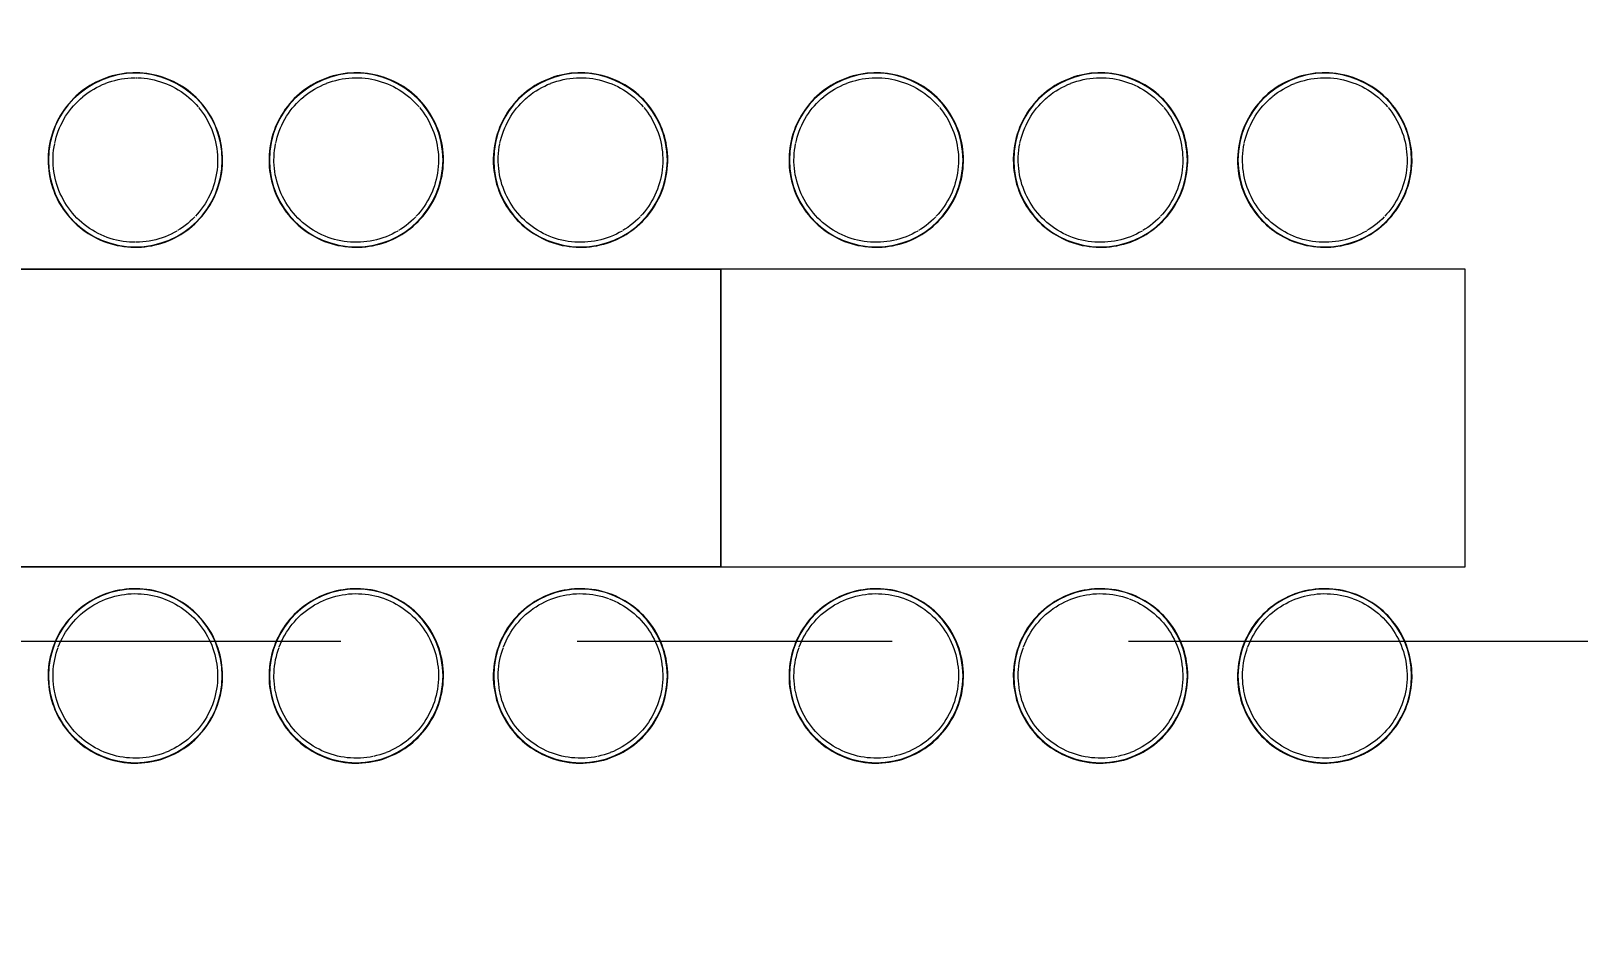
# Model space of a CAD drawing. Header units: millimetres. Extents: x 35840 to 252964, y -8553 to 29000.
# Drawn here: x 44389 to 47507, y 17544 to 19380 of the extents above; entities that cross this region are included whole.
import ezdxf

# ---------------------------------------------------------------- set-up
doc = ezdxf.new("R2010")
doc.units = ezdxf.units.MM
doc.linetypes.add('Осевая', pattern=[3175, 635, -476.25, 1587.5, -476.25])
for name, color, linetype, lineweight in [('A-ANNO-DIMS', 7, 'Continuous', 9), ('A-ANNO-DIMS-100', 7, 'Continuous', 9), ('Оси-2', 7, 'Осевая', 9)]:
    doc.layers.add(name, color=color, linetype=linetype, lineweight=lineweight)
doc.layers.add('I-FURN-1', color=9, linetype='Continuous', lineweight=9, true_color=0x808080)
doc.styles.add('ISOCPEUR_1', font='isocpeur.ttf', dxfattribs={"width": 0.9, "height": 200})
doc.dimstyles.new('ISO-2_0_0_9К_Средний_округл2', dxfattribs={"dimscale": 304.8, "dimtxt": 199.196235, "dimasz": 0.492126, "dimexe": 0.393701, "dimexo": 0, "dimgap": 0, "dimtad": 1, "dimdec": 0, "dimrnd": 10, "dimzin": 0, "dimdsep": 46, "dimtxsty": 'ISOCPEUR_1', "dimblk1": 'OBLIQUE', "dimblk2": 'OBLIQUE', "dimsah": 1, "dimcen": 0.09, "dimdle": 0.393701, "dimazin": 0, "dimtfac": 1, "dimtdec": 4, "dimtix": 1, "dimtmove": 0, "dimatfit": 3, "dimfxl": 1, "dimtvp": 1, "dimtolj": 1, "dimtzin": 0, "dimarcsym": 2})

# ---------------------------------------------------------------- blocks, each defined once
blk = doc.blocks.new('Стол базовый прямоугольный - 1_216п-25420479-План расстановки мебели и оборудования 1 этажа в осях 12-23')
at = {"layer": 'I-FURN-1'}
for p, q in [((750, 300), (-750, 300)), ((-750, 300), (-750, -300)), ((750, -300), (750, 300)), ((-750, -300), (750, -300))]:
    blk.add_line(p, q, dxfattribs=at)
blk = doc.blocks.new('Stool _3_ - Aluminium Stool-V134-План расстановки мебели и оборудования 1 этажа в осях 12-23')
at = {"layer": 'I-FURN-1'}
for p, q in [((-1.2, 165.8), (0, 165.8)), ((0.7, 165.8), (3.8, 165.7))]:
    blk.add_line(p, q, dxfattribs=at)
at = {"layer": 'I-FURN-1', "flags": 128}
for points in [[(175.8, 0), (175.7, 7), (175.2, 14), (174.5, 21), (173.6, 28), (172.3, 34.9), (170.8, 41.8), (169, 48.6), (166.9, 55.3), (164.5, 61.9), (161.9, 68.5), (159.1, 74.9), (155.9, 81.2), (152.6, 87.4), (148.9, 93.4), (145.1, 99.3), (141, 105), (136.7, 110.5), (132.2, 115.9), (127.4, 121.1), (122.5, 126.1), (117.3, 130.9), (112, 135.5), (106.5, 139.9), (100.8, 144), (95, 147.9), (89, 151.6), (82.9, 155), (76.6, 158.2), (70.2, 161.2), (63.7, 163.9), (57.1, 166.3), (50.4, 168.4), (43.6, 170.3), (36.8, 171.9), (29.9, 173.2), (22.9, 174.3), (15.9, 175.1), (8.9, 175.6), (1.9, 175.8), (-5.1, 175.7), (-12.2, 175.4), (-19.2, 174.8), (-26.1, 173.8), (-33.1, 172.7), (-39.9, 171.2), (-46.8, 169.5), (-53.5, 167.5), (-60.1, 165.2), (-66.7, 162.6), (-73.2, 159.9), (-79.5, 156.8), (-85.7, 153.5), (-91.8, 149.9), (-97.7, 146.2), (-103.5, 142.1), (-109.1, 137.9), (-114.5, 133.4), (-119.7, 128.7), (-124.8, 123.8), (-129.6, 118.7), (-134.3, 113.5), (-138.7, 108), (-142.9, 102.4), (-146.9, 96.6), (-150.6, 90.6), (-154.1, 84.5), (-157.4, 78.3), (-160.4, 71.9), (-163.2, 65.5), (-165.6, 58.9), (-167.9, 52.2), (-169.8, 45.5), (-171.5, 38.6), (-172.9, 31.7), (-174, 24.8), (-174.9, 17.8), (-175.5, 10.8), (-175.8, 3.8), (-175.8, 0)], [(-59.6, 154.7), (-53.9, 156.8), (-47.5, 158.8), (-41.1, 160.6), (-34.7, 162.1), (-28.2, 163.4), (-21.6, 164.4), (-15, 165.1), (-8.4, 165.6), (-1.8, 165.8)], [(4.8, 165.7), (11.5, 165.4), (18.1, 164.8), (24.6, 164), (31.2, 162.8), (37.7, 161.5), (44.1, 159.8), (50.5, 157.9), (56.7, 155.8), (62.9, 153.4), (69, 150.8)], [(-162.3, 33.7), (-161, 39.4), (-159.3, 45.8), (-157.4, 52.2), (-155.2, 58.4), (-152.7, 64.6), (-150, 70.6), (-147.1, 76.6), (-143.9, 82.4), (-140.5, 88.1), (-136.8, 93.6), (-133, 99), (-128.9, 104.3), (-124.6, 109.3), (-120.2, 114.2), (-115.5, 118.9), (-110.7, 123.5), (-105.9, 127.5)], [(-105.6, 127.8), (-100.4, 131.9), (-95.1, 135.8), (-89.6, 139.5), (-83.9, 143), (-78.1, 146.2), (-72.2, 149.2), (-66.2, 152), (-60.1, 154.5)], [(69.3, 150.6), (75, 147.9), (80.8, 144.8), (86.5, 141.4), (92.1, 137.8), (97.6, 134), (102.9, 130), (108, 125.8), (112.9, 121.4), (117.7, 116.8), (122.3, 112), (126.6, 107)], [(127.5, 106), (130.8, 101.9), (134.8, 96.5), (138.5, 91.1), (142.1, 85.5), (145.4, 79.7), (148.4, 73.8), (151.3, 67.8), (153.9, 61.7), (156.2, 55.5), (158.3, 49.2), (160.2, 42.9), (161.7, 36.4), (163.1, 29.9), (164.1, 23.4), (164.9, 16.8), (165.5, 10.2), (165.8, 3.6), (165.8, 0)], [(-165.8, 0), (-165.7, 6.6), (-165.3, 13.2), (-164.6, 19.8), (-163.7, 26.4), (-162.5, 32.9)], [(-175.8, 0), (-175.7, -7), (-175.2, -14), (-174.5, -21), (-173.6, -28), (-172.3, -34.9), (-170.8, -41.8), (-169, -48.6), (-166.9, -55.3), (-164.5, -61.9), (-161.9, -68.5), (-159.1, -74.9), (-155.9, -81.2), (-152.6, -87.4), (-148.9, -93.4), (-145.1, -99.3), (-141, -105), (-136.7, -110.5), (-132.2, -115.9), (-127.4, -121.1), (-122.5, -126.1), (-117.3, -130.9), (-112, -135.5), (-106.5, -139.9), (-100.8, -144), (-95, -147.9), (-89, -151.6), (-82.9, -155), (-76.6, -158.2), (-70.2, -161.2), (-63.7, -163.9), (-57.1, -166.3), (-50.4, -168.4), (-43.6, -170.3), (-36.8, -171.9), (-29.9, -173.2), (-22.9, -174.3), (-15.9, -175.1), (-8.9, -175.6), (-1.9, -175.8), (5.1, -175.7), (12.2, -175.4), (19.2, -174.8), (26.1, -173.8), (33.1, -172.7), (39.9, -171.2), (46.8, -169.5), (53.5, -167.5), (60.1, -165.2), (66.7, -162.6), (73.2, -159.9), (79.5, -156.8), (85.7, -153.5), (91.8, -149.9), (97.7, -146.2), (103.5, -142.1), (109.1, -137.9), (114.5, -133.4), (119.7, -128.7), (124.8, -123.8), (129.6, -118.7), (134.3, -113.5), (138.7, -108), (142.9, -102.4), (146.9, -96.6), (150.6, -90.6), (154.1, -84.5), (157.4, -78.3), (160.4, -71.9), (163.2, -65.5), (165.6, -58.9), (167.9, -52.2), (169.8, -45.5), (171.5, -38.6), (172.9, -31.7), (174, -24.8), (174.9, -17.8), (175.5, -10.8), (175.8, -3.8), (175.8, 0)], [(-44.1, -159.8), (-50.5, -157.9), (-56.7, -155.8), (-62.9, -153.4), (-69, -150.8), (-75, -147.9), (-80.8, -144.8), (-86.5, -141.4), (-92.1, -137.8), (-97.6, -134), (-102.9, -130), (-108, -125.8), (-112.9, -121.4), (-117.7, -116.8), (-122.3, -112), (-126.6, -107), (-130.8, -101.9), (-134.8, -96.5), (-138.5, -91.1), (-142.1, -85.5), (-145.4, -79.7), (-148.4, -73.8), (-151.3, -67.8), (-153.9, -61.7), (-156.2, -55.5), (-158.3, -49.2), (-160.2, -42.9), (-161.7, -36.4), (-163.1, -29.9), (-164.1, -23.4), (-164.9, -16.8), (-165.5, -10.2), (-165.8, -3.6), (-165.8, 0)], [(165.8, 0), (165.7, -6.6), (165.3, -13.2), (164.6, -19.8), (163.7, -26.4), (162.5, -32.9), (161, -39.4), (159.3, -45.8), (157.4, -52.2), (155.2, -58.4), (152.7, -64.6), (150, -70.6), (147.1, -76.6), (143.9, -82.4), (140.5, -88.1), (136.8, -93.6), (133, -99), (128.9, -104.3), (124.6, -109.3), (121, -113.4)], [(119.9, -114.5), (115.5, -118.9), (110.7, -123.5), (105.6, -127.8), (100.4, -131.9), (95.1, -135.8), (89.6, -139.5), (85, -142.3)], [(83.9, -143), (78.1, -146.2), (72.2, -149.2), (66.2, -152), (60.1, -154.5), (53.9, -156.8), (47.5, -158.8), (41.1, -160.6), (34.7, -162.1), (28.2, -163.4), (21.6, -164.4), (15, -165.1), (8.4, -165.6), (1.8, -165.8), (0.7, -165.8)], [(0, -165.8), (-4.8, -165.7), (-11.5, -165.4), (-18.1, -164.8), (-24.6, -164), (-31.2, -162.8), (-37.7, -161.5), (-44.1, -159.8)]]:
    blk.add_lwpolyline(points, dxfattribs=at)
at = {"layer": 'I-FURN-1'}
for start, end in [(360, 180), (0, 180), (180, 0), (180, 360)]:
    blk.add_arc((0, 0), 175, start, end, dxfattribs=at)
blk = doc.blocks.new('Stool _3_ - Aluminium Stool-V125-План расстановки мебели и оборудования 1 этажа в осях 12-23')
at = {"layer": 'I-FURN-1'}
blk.add_line((-1.2, 165.8), (3.8, 165.7), dxfattribs=at)
at = {"layer": 'I-FURN-1', "flags": 128}
for points in [[(175.8, 0), (175.7, 7), (175.2, 14), (174.5, 21), (173.6, 28), (172.3, 34.9), (170.8, 41.8), (169, 48.6), (166.9, 55.3), (164.5, 61.9), (161.9, 68.5), (159.1, 74.9), (155.9, 81.2), (152.6, 87.4), (148.9, 93.4), (145.1, 99.3), (141, 105), (136.7, 110.5), (132.2, 115.9), (127.4, 121.1), (122.5, 126.1), (117.3, 130.9), (112, 135.5), (106.5, 139.9), (100.8, 144), (95, 147.9), (89, 151.6), (82.9, 155), (76.6, 158.2), (70.2, 161.2), (63.7, 163.9), (57.1, 166.3), (50.4, 168.4), (43.6, 170.3), (36.8, 171.9), (29.9, 173.2), (22.9, 174.3), (15.9, 175.1), (8.9, 175.6), (1.9, 175.8), (-5.1, 175.7), (-12.2, 175.4), (-19.2, 174.8), (-26.1, 173.8), (-33.1, 172.7), (-39.9, 171.2), (-46.8, 169.5), (-53.5, 167.5), (-60.1, 165.2), (-66.7, 162.6), (-73.2, 159.9), (-79.5, 156.8), (-85.7, 153.5), (-91.8, 149.9), (-97.7, 146.2), (-103.5, 142.1), (-109.1, 137.9), (-114.5, 133.4), (-119.7, 128.7), (-124.8, 123.8), (-129.6, 118.7), (-134.3, 113.5), (-138.7, 108), (-142.9, 102.4), (-146.9, 96.6), (-150.6, 90.6), (-154.1, 84.5), (-157.4, 78.3), (-160.4, 71.9), (-163.2, 65.5), (-165.6, 58.9), (-167.9, 52.2), (-169.8, 45.5), (-171.5, 38.6), (-172.9, 31.7), (-174, 24.8), (-174.9, 17.8), (-175.5, 10.8), (-175.8, 3.8), (-175.8, 0)], [(-59.6, 154.7), (-53.9, 156.8), (-47.5, 158.8), (-41.1, 160.6), (-34.7, 162.1), (-28.2, 163.4), (-21.6, 164.4), (-15, 165.1), (-8.4, 165.6), (-1.8, 165.8)], [(4.8, 165.7), (11.5, 165.4), (18.1, 164.8), (24.6, 164), (31.2, 162.8), (37.7, 161.5), (44.1, 159.8), (50.5, 157.9), (56.7, 155.8), (62.9, 153.4), (69, 150.8)], [(-162.3, 33.7), (-161, 39.4), (-159.3, 45.8), (-157.4, 52.2), (-155.2, 58.4), (-152.7, 64.6), (-150, 70.6), (-147.1, 76.6), (-143.9, 82.4), (-140.5, 88.1), (-136.8, 93.6), (-133, 99), (-128.9, 104.3), (-124.6, 109.3), (-120.2, 114.2), (-115.5, 118.9), (-110.7, 123.5), (-105.9, 127.5)], [(-105.6, 127.8), (-100.4, 131.9), (-95.1, 135.8), (-89.6, 139.5), (-83.9, 143), (-78.1, 146.2), (-72.2, 149.2), (-66.2, 152), (-60.1, 154.5)], [(69.3, 150.6), (75, 147.9), (80.8, 144.8), (86.5, 141.4), (92.1, 137.8), (97.6, 134), (102.9, 130), (108, 125.8), (112.9, 121.4), (117.7, 116.8), (122.3, 112), (126.6, 107)], [(127.5, 106), (130.8, 101.9), (134.8, 96.5), (138.5, 91.1), (142.1, 85.5), (145.4, 79.7), (148.4, 73.8), (151.3, 67.8), (153.9, 61.7), (156.2, 55.5), (158.3, 49.2), (160.2, 42.9), (161.7, 36.4), (163.1, 29.9), (164.1, 23.4), (164.9, 16.8), (165.5, 10.2), (165.8, 3.6), (165.8, 0)], [(-165.8, 0), (-165.7, 6.6), (-165.3, 13.2), (-164.6, 19.8), (-163.7, 26.4), (-162.5, 32.9)], [(-175.8, 0), (-175.7, -7), (-175.2, -14), (-174.5, -21), (-173.6, -28), (-172.3, -34.9), (-170.8, -41.8), (-169, -48.6), (-166.9, -55.3), (-164.5, -61.9), (-161.9, -68.5), (-159.1, -74.9), (-155.9, -81.2), (-152.6, -87.4), (-148.9, -93.4), (-145.1, -99.3), (-141, -105), (-136.7, -110.5), (-132.2, -115.9), (-127.4, -121.1), (-122.5, -126.1), (-117.3, -130.9), (-112, -135.5), (-106.5, -139.9), (-100.8, -144), (-95, -147.9), (-89, -151.6), (-82.9, -155), (-76.6, -158.2), (-70.2, -161.2), (-63.7, -163.9), (-57.1, -166.3), (-50.4, -168.4), (-43.6, -170.3), (-36.8, -171.9), (-29.9, -173.2), (-22.9, -174.3), (-15.9, -175.1), (-8.9, -175.6), (-1.9, -175.8), (5.1, -175.7), (12.2, -175.4), (19.2, -174.8), (26.1, -173.8), (33.1, -172.7), (39.9, -171.2), (46.8, -169.5), (53.5, -167.5), (60.1, -165.2), (66.7, -162.6), (73.2, -159.9), (79.5, -156.8), (85.7, -153.5), (91.8, -149.9), (97.7, -146.2), (103.5, -142.1), (109.1, -137.9), (114.5, -133.4), (119.7, -128.7), (124.8, -123.8), (129.6, -118.7), (134.3, -113.5), (138.7, -108), (142.9, -102.4), (146.9, -96.6), (150.6, -90.6), (154.1, -84.5), (157.4, -78.3), (160.4, -71.9), (163.2, -65.5), (165.6, -58.9), (167.9, -52.2), (169.8, -45.5), (171.5, -38.6), (172.9, -31.7), (174, -24.8), (174.9, -17.8), (175.5, -10.8), (175.8, -3.8), (175.8, 0)], [(-44.1, -159.8), (-50.5, -157.9), (-56.7, -155.8), (-62.9, -153.4), (-69, -150.8), (-75, -147.9), (-80.8, -144.8), (-86.5, -141.4), (-92.1, -137.8), (-97.6, -134), (-102.9, -130), (-108, -125.8), (-112.9, -121.4), (-117.7, -116.8), (-122.3, -112), (-126.6, -107), (-130.8, -101.9), (-134.8, -96.5), (-138.5, -91.1), (-142.1, -85.5), (-145.4, -79.7), (-148.4, -73.8), (-151.3, -67.8), (-153.9, -61.7), (-156.2, -55.5), (-158.3, -49.2), (-160.2, -42.9), (-161.7, -36.4), (-163.1, -29.9), (-164.1, -23.4), (-164.9, -16.8), (-165.5, -10.2), (-165.8, -3.6), (-165.8, 0)], [(165.8, 0), (165.7, -6.6), (165.3, -13.2), (164.6, -19.8), (163.7, -26.4), (162.5, -32.9), (161, -39.4), (159.3, -45.8), (157.4, -52.2), (155.2, -58.4), (152.7, -64.6), (150, -70.6), (147.1, -76.6), (143.9, -82.4), (140.5, -88.1), (136.8, -93.6), (133, -99), (128.9, -104.3), (124.6, -109.3), (121, -113.4)], [(119.9, -114.5), (115.5, -118.9), (110.7, -123.5), (105.6, -127.8), (100.4, -131.9), (95.1, -135.8), (89.6, -139.5), (85, -142.3)], [(83.9, -143), (78.1, -146.2), (72.2, -149.2), (66.2, -152), (60.1, -154.5), (53.9, -156.8), (47.5, -158.8), (41.1, -160.6), (34.7, -162.1), (28.2, -163.4), (21.6, -164.4), (15, -165.1), (8.4, -165.6), (1.8, -165.8), (-4.8, -165.7), (-11.5, -165.4), (-18.1, -164.8), (-24.6, -164), (-31.2, -162.8), (-37.7, -161.5), (-44.1, -159.8)]]:
    blk.add_lwpolyline(points, dxfattribs=at)
at = {"layer": 'I-FURN-1'}
for start, end in [(360, 180), (0, 180), (180, 0), (180, 360)]:
    blk.add_arc((0, 0), 175, start, end, dxfattribs=at)
blk = doc.blocks.new('Stool _3_ - Aluminium Stool-V135-План расстановки мебели и оборудования 1 этажа в осях 12-23')
at = {"layer": 'I-FURN-1'}
blk.add_line((-1.2, 165.8), (3.8, 165.7), dxfattribs=at)
at = {"layer": 'I-FURN-1', "flags": 128}
for points in [[(175.8, 0), (175.7, 7), (175.2, 14), (174.5, 21), (173.6, 28), (172.3, 34.9), (170.8, 41.8), (169, 48.6), (166.9, 55.3), (164.5, 61.9), (161.9, 68.5), (159.1, 74.9), (155.9, 81.2), (152.6, 87.4), (148.9, 93.4), (145.1, 99.3), (141, 105), (136.7, 110.5), (132.2, 115.9), (127.4, 121.1), (122.5, 126.1), (117.3, 130.9), (112, 135.5), (106.5, 139.9), (100.8, 144), (95, 147.9), (89, 151.6), (82.9, 155), (76.6, 158.2), (70.2, 161.2), (63.7, 163.9), (57.1, 166.3), (50.4, 168.4), (43.6, 170.3), (36.8, 171.9), (29.9, 173.2), (22.9, 174.3), (15.9, 175.1), (8.9, 175.6), (1.9, 175.8), (-5.1, 175.7), (-12.2, 175.4), (-19.2, 174.8), (-26.1, 173.8), (-33.1, 172.7), (-39.9, 171.2), (-46.8, 169.5), (-53.5, 167.5), (-60.1, 165.2), (-66.7, 162.6), (-73.2, 159.9), (-79.5, 156.8), (-85.7, 153.5), (-91.8, 149.9), (-97.7, 146.2), (-103.5, 142.1), (-109.1, 137.9), (-114.5, 133.4), (-119.7, 128.7), (-124.8, 123.8), (-129.6, 118.7), (-134.3, 113.5), (-138.7, 108), (-142.9, 102.4), (-146.9, 96.6), (-150.6, 90.6), (-154.1, 84.5), (-157.4, 78.3), (-160.4, 71.9), (-163.2, 65.5), (-165.6, 58.9), (-167.9, 52.2), (-169.8, 45.5), (-171.5, 38.6), (-172.9, 31.7), (-174, 24.8), (-174.9, 17.8), (-175.5, 10.8), (-175.8, 3.8), (-175.8, 0)], [(-59.6, 154.7), (-53.9, 156.8), (-47.5, 158.8), (-41.1, 160.6), (-34.7, 162.1), (-28.2, 163.4), (-21.6, 164.4), (-15, 165.1), (-8.4, 165.6), (-1.8, 165.8)], [(4.8, 165.7), (11.5, 165.4), (18.1, 164.8), (24.6, 164), (31.2, 162.8), (37.7, 161.5), (44.1, 159.8), (50.5, 157.9), (56.7, 155.8), (62.9, 153.4), (69, 150.8)], [(-162.3, 33.7), (-161, 39.4), (-159.3, 45.8), (-157.4, 52.2), (-155.2, 58.4), (-152.7, 64.6), (-150, 70.6), (-147.1, 76.6), (-143.9, 82.4), (-140.5, 88.1), (-136.8, 93.6), (-133, 99), (-128.9, 104.3), (-124.6, 109.3), (-120.2, 114.2), (-115.5, 118.9), (-110.7, 123.5), (-105.9, 127.5)], [(-105.6, 127.8), (-100.4, 131.9), (-95.1, 135.8), (-89.6, 139.5), (-83.9, 143), (-78.1, 146.2), (-72.2, 149.2), (-66.2, 152), (-60.1, 154.5)], [(69.3, 150.6), (75, 147.9), (80.8, 144.8), (86.5, 141.4), (92.1, 137.8), (97.6, 134), (102.9, 130), (108, 125.8), (112.9, 121.4), (117.7, 116.8), (122.3, 112), (126.6, 107)], [(127.5, 106), (130.8, 101.9), (134.8, 96.5), (138.5, 91.1), (142.1, 85.5), (145.4, 79.7), (148.4, 73.8), (151.3, 67.8), (153.9, 61.7), (156.2, 55.5), (158.3, 49.2), (160.2, 42.9), (161.7, 36.4), (163.1, 29.9), (164.1, 23.4), (164.9, 16.8), (165.5, 10.2), (165.8, 3.6), (165.8, 0)], [(-165.8, 0), (-165.7, 6.6), (-165.3, 13.2), (-164.6, 19.8), (-163.7, 26.4), (-162.5, 32.9)], [(-175.8, 0), (-175.7, -7), (-175.2, -14), (-174.5, -21), (-173.6, -28), (-172.3, -34.9), (-170.8, -41.8), (-169, -48.6), (-166.9, -55.3), (-164.5, -61.9), (-161.9, -68.5), (-159.1, -74.9), (-155.9, -81.2), (-152.6, -87.4), (-148.9, -93.4), (-145.1, -99.3), (-141, -105), (-136.7, -110.5), (-132.2, -115.9), (-127.4, -121.1), (-122.5, -126.1), (-117.3, -130.9), (-112, -135.5), (-106.5, -139.9), (-100.8, -144), (-95, -147.9), (-89, -151.6), (-82.9, -155), (-76.6, -158.2), (-70.2, -161.2), (-63.7, -163.9), (-57.1, -166.3), (-50.4, -168.4), (-43.6, -170.3), (-36.8, -171.9), (-29.9, -173.2), (-22.9, -174.3), (-15.9, -175.1), (-8.9, -175.6), (-1.9, -175.8), (5.1, -175.7), (12.2, -175.4), (19.2, -174.8), (26.1, -173.8), (33.1, -172.7), (39.9, -171.2), (46.8, -169.5), (53.5, -167.5), (60.1, -165.2), (66.7, -162.6), (73.2, -159.9), (79.5, -156.8), (85.7, -153.5), (91.8, -149.9), (97.7, -146.2), (103.5, -142.1), (109.1, -137.9), (114.5, -133.4), (119.7, -128.7), (124.8, -123.8), (129.6, -118.7), (134.3, -113.5), (138.7, -108), (142.9, -102.4), (146.9, -96.6), (150.6, -90.6), (154.1, -84.5), (157.4, -78.3), (160.4, -71.9), (163.2, -65.5), (165.6, -58.9), (167.9, -52.2), (169.8, -45.5), (171.5, -38.6), (172.9, -31.7), (174, -24.8), (174.9, -17.8), (175.5, -10.8), (175.8, -3.8), (175.8, 0)], [(83.9, -143), (78.1, -146.2), (72.2, -149.2), (66.2, -152), (60.1, -154.5), (53.9, -156.8), (47.5, -158.8), (41.1, -160.6), (34.7, -162.1), (28.2, -163.4), (21.6, -164.4), (15, -165.1), (8.4, -165.6), (1.8, -165.8), (-4.8, -165.7), (-11.5, -165.4), (-18.1, -164.8), (-24.6, -164), (-31.2, -162.8), (-37.7, -161.5), (-44.1, -159.8), (-50.5, -157.9), (-56.7, -155.8), (-62.9, -153.4), (-69, -150.8), (-75, -147.9), (-80.8, -144.8), (-86.5, -141.4), (-92.1, -137.8), (-97.6, -134), (-102.9, -130), (-108, -125.8), (-112.9, -121.4), (-117.7, -116.8), (-122.3, -112), (-126.6, -107), (-130.8, -101.9), (-134.8, -96.5), (-138.5, -91.1), (-142.1, -85.5), (-145.4, -79.7), (-148.4, -73.8), (-151.3, -67.8), (-153.9, -61.7), (-156.2, -55.5), (-158.3, -49.2), (-160.2, -42.9), (-161.7, -36.4), (-163.1, -29.9), (-164.1, -23.4), (-164.9, -16.8), (-165.5, -10.2), (-165.8, -3.6), (-165.8, 0)], [(165.8, 0), (165.7, -6.6), (165.3, -13.2), (164.6, -19.8), (163.7, -26.4), (162.5, -32.9), (161, -39.4), (159.3, -45.8), (157.4, -52.2), (155.2, -58.4), (152.7, -64.6), (150, -70.6), (147.1, -76.6), (143.9, -82.4), (140.5, -88.1), (136.8, -93.6), (133, -99), (128.9, -104.3), (124.6, -109.3), (121, -113.4)], [(119.9, -114.5), (115.5, -118.9), (110.7, -123.5), (105.6, -127.8), (100.4, -131.9), (95.1, -135.8), (89.6, -139.5), (85, -142.3)]]:
    blk.add_lwpolyline(points, dxfattribs=at)
at = {"layer": 'I-FURN-1'}
for start, end in [(360, 180), (0, 180), (180, 0), (180, 360)]:
    blk.add_arc((0, 0), 175, start, end, dxfattribs=at)
blk = doc.blocks.new('Stool _3_ - Aluminium Stool-V136-План расстановки мебели и оборудования 1 этажа в осях 12-23')
at = {"layer": 'I-FURN-1'}
blk.add_line((-1.2, 165.8), (3.8, 165.7), dxfattribs=at)
at = {"layer": 'I-FURN-1', "flags": 128}
for points in [[(175.8, 0), (175.7, 7), (175.2, 14), (174.5, 21), (173.6, 28), (172.3, 34.9), (170.8, 41.8), (169, 48.6), (166.9, 55.3), (164.5, 61.9), (161.9, 68.5), (159.1, 74.9), (155.9, 81.2), (152.6, 87.4), (148.9, 93.4), (145.1, 99.3), (141, 105), (136.7, 110.5), (132.2, 115.9), (127.4, 121.1), (122.5, 126.1), (117.3, 130.9), (112, 135.5), (106.5, 139.9), (100.8, 144), (95, 147.9), (89, 151.6), (82.9, 155), (76.6, 158.2), (70.2, 161.2), (63.7, 163.9), (57.1, 166.3), (50.4, 168.4), (43.6, 170.3), (36.8, 171.9), (29.9, 173.2), (22.9, 174.3), (15.9, 175.1), (8.9, 175.6), (1.9, 175.8), (-5.1, 175.7), (-12.2, 175.4), (-19.2, 174.8), (-26.1, 173.8), (-33.1, 172.7), (-39.9, 171.2), (-46.8, 169.5), (-53.5, 167.5), (-60.1, 165.2), (-66.7, 162.6), (-73.2, 159.9), (-79.5, 156.8), (-85.7, 153.5), (-91.8, 149.9), (-97.7, 146.2), (-103.5, 142.1), (-109.1, 137.9), (-114.5, 133.4), (-119.7, 128.7), (-124.8, 123.8), (-129.6, 118.7), (-134.3, 113.5), (-138.7, 108), (-142.9, 102.4), (-146.9, 96.6), (-150.6, 90.6), (-154.1, 84.5), (-157.4, 78.3), (-160.4, 71.9), (-163.2, 65.5), (-165.6, 58.9), (-167.9, 52.2), (-169.8, 45.5), (-171.5, 38.6), (-172.9, 31.7), (-174, 24.8), (-174.9, 17.8), (-175.5, 10.8), (-175.8, 3.8), (-175.8, 0)], [(-59.6, 154.7), (-53.9, 156.8), (-47.5, 158.8), (-41.1, 160.6), (-34.7, 162.1), (-28.2, 163.4), (-21.6, 164.4), (-15, 165.1), (-8.4, 165.6), (-1.8, 165.8)], [(4.8, 165.7), (11.5, 165.4), (18.1, 164.8), (24.6, 164), (31.2, 162.8), (37.7, 161.5), (44.1, 159.8), (48.1, 158.6)], [(48.3, 158.6), (50.5, 157.9), (56.7, 155.8), (62.9, 153.4), (69, 150.8)], [(-162.3, 33.7), (-161, 39.4), (-159.3, 45.8), (-157.4, 52.2), (-155.2, 58.4), (-152.7, 64.6), (-150, 70.6), (-147.1, 76.6), (-143.9, 82.4), (-140.5, 88.1), (-136.8, 93.6), (-133, 99), (-128.9, 104.3), (-124.6, 109.3), (-120.2, 114.2), (-115.5, 118.9), (-110.7, 123.5), (-105.9, 127.5)], [(-105.6, 127.8), (-100.4, 131.9), (-95.1, 135.8), (-89.6, 139.5), (-83.9, 143), (-78.1, 146.2), (-72.2, 149.2), (-66.2, 152), (-60.1, 154.5)], [(69.3, 150.6), (75, 147.9), (80.8, 144.8), (86.5, 141.4), (92.1, 137.8), (97.6, 134), (102.9, 130), (108, 125.8), (112.9, 121.4), (117.7, 116.8), (122.3, 112), (126.6, 107)], [(127.5, 106), (130.8, 101.9), (134.8, 96.5), (138.5, 91.1), (142.1, 85.5), (145.4, 79.7), (148.4, 73.8), (151.3, 67.8), (153.9, 61.7), (156.2, 55.5), (158.3, 49.2), (160.2, 42.9), (161.7, 36.4), (163.1, 29.9), (164.1, 23.4), (164.9, 16.8), (165.5, 10.2), (165.8, 3.6), (165.8, 0)], [(-165.8, 0), (-165.7, 6.6), (-165.3, 13.2), (-164.6, 19.8), (-163.7, 26.4), (-162.5, 32.9)], [(-175.8, 0), (-175.7, -7), (-175.2, -14), (-174.5, -21), (-173.6, -28), (-172.3, -34.9), (-170.8, -41.8), (-169, -48.6), (-166.9, -55.3), (-164.5, -61.9), (-161.9, -68.5), (-159.1, -74.9), (-155.9, -81.2), (-152.6, -87.4), (-148.9, -93.4), (-145.1, -99.3), (-141, -105), (-136.7, -110.5), (-132.2, -115.9), (-127.4, -121.1), (-122.5, -126.1), (-117.3, -130.9), (-112, -135.5), (-106.5, -139.9), (-100.8, -144), (-95, -147.9), (-89, -151.6), (-82.9, -155), (-76.6, -158.2), (-70.2, -161.2), (-63.7, -163.9), (-57.1, -166.3), (-50.4, -168.4), (-43.6, -170.3), (-36.8, -171.9), (-29.9, -173.2), (-22.9, -174.3), (-15.9, -175.1), (-8.9, -175.6), (-1.9, -175.8), (5.1, -175.7), (12.2, -175.4), (19.2, -174.8), (26.1, -173.8), (33.1, -172.7), (39.9, -171.2), (46.8, -169.5), (53.5, -167.5), (60.1, -165.2), (66.7, -162.6), (73.2, -159.9), (79.5, -156.8), (85.7, -153.5), (91.8, -149.9), (97.7, -146.2), (103.5, -142.1), (109.1, -137.9), (114.5, -133.4), (119.7, -128.7), (124.8, -123.8), (129.6, -118.7), (134.3, -113.5), (138.7, -108), (142.9, -102.4), (146.9, -96.6), (150.6, -90.6), (154.1, -84.5), (157.4, -78.3), (160.4, -71.9), (163.2, -65.5), (165.6, -58.9), (167.9, -52.2), (169.8, -45.5), (171.5, -38.6), (172.9, -31.7), (174, -24.8), (174.9, -17.8), (175.5, -10.8), (175.8, -3.8), (175.8, 0)], [(-44.1, -159.8), (-50.5, -157.9), (-56.7, -155.8), (-62.9, -153.4), (-69, -150.8), (-75, -147.9), (-80.8, -144.8), (-86.5, -141.4), (-92.1, -137.8), (-97.6, -134), (-102.9, -130), (-108, -125.8), (-112.9, -121.4), (-117.7, -116.8), (-122.3, -112), (-126.6, -107), (-130.8, -101.9), (-134.8, -96.5), (-138.5, -91.1), (-142.1, -85.5), (-145.4, -79.7), (-148.4, -73.8), (-151.3, -67.8), (-153.9, -61.7), (-156.2, -55.5), (-158.3, -49.2), (-160.2, -42.9), (-161.7, -36.4), (-163.1, -29.9), (-164.1, -23.4), (-164.9, -16.8), (-165.5, -10.2), (-165.8, -3.6), (-165.8, 0)], [(165.8, 0), (165.7, -6.6), (165.3, -13.2), (164.6, -19.8), (163.7, -26.4), (162.5, -32.9), (161, -39.4), (159.3, -45.8), (157.4, -52.2), (155.2, -58.4), (152.7, -64.6), (150, -70.6), (147.1, -76.6), (143.9, -82.4), (140.5, -88.1), (136.8, -93.6), (133, -99), (128.9, -104.3), (124.6, -109.3), (121, -113.4)], [(119.9, -114.5), (115.5, -118.9), (110.7, -123.5), (105.6, -127.8), (100.4, -131.9), (95.1, -135.8), (89.6, -139.5), (85, -142.3)], [(83.9, -143), (78.1, -146.2), (72.2, -149.2), (66.2, -152), (60.1, -154.5), (53.9, -156.8), (47.5, -158.8), (41.1, -160.6), (34.7, -162.1), (28.2, -163.4), (21.6, -164.4), (15, -165.1), (8.4, -165.6), (1.8, -165.8), (-4.8, -165.7), (-11.5, -165.4), (-18.1, -164.8), (-24.6, -164), (-31.2, -162.8), (-37.7, -161.5), (-44.1, -159.8)]]:
    blk.add_lwpolyline(points, dxfattribs=at)
at = {"layer": 'I-FURN-1'}
for start, end in [(360, 180), (0, 180), (180, 0), (180, 360)]:
    blk.add_arc((0, 0), 175, start, end, dxfattribs=at)
blk = doc.blocks.new('Stool _3_ - Aluminium Stool-25469124-План расстановки мебели и оборудования 1 этажа в осях 12-23')
at = {"layer": 'I-FURN-1'}
blk.add_line((41.1, -160.6), (34.7, -162.1), dxfattribs=at)
at = {"layer": 'I-FURN-1', "flags": 128}
for points in [[(175.8, 0), (175.7, 7), (175.2, 14), (174.5, 21), (173.6, 28), (172.3, 34.9), (170.8, 41.8), (169, 48.6), (166.9, 55.3), (164.5, 61.9), (161.9, 68.5), (159.1, 74.9), (155.9, 81.2), (152.6, 87.4), (148.9, 93.4), (145.1, 99.3), (141, 105), (136.7, 110.5), (132.2, 115.9), (127.4, 121.1), (122.5, 126.1), (117.3, 130.9), (112, 135.5), (106.5, 139.9), (100.8, 144), (95, 147.9), (89, 151.6), (82.9, 155), (76.6, 158.2), (70.2, 161.2), (63.7, 163.9), (57.1, 166.3), (50.4, 168.4), (43.6, 170.3), (36.8, 171.9), (29.9, 173.2), (22.9, 174.3), (15.9, 175.1), (8.9, 175.6), (1.9, 175.8), (-5.1, 175.7), (-12.2, 175.4), (-19.2, 174.8), (-26.1, 173.8), (-33.1, 172.7), (-39.9, 171.2), (-46.8, 169.5), (-53.5, 167.5), (-60.1, 165.2), (-66.7, 162.6), (-73.2, 159.9), (-79.5, 156.8), (-85.7, 153.5), (-91.8, 149.9), (-97.7, 146.2), (-103.5, 142.1), (-109.1, 137.9), (-114.5, 133.4), (-119.7, 128.7), (-124.8, 123.8), (-129.6, 118.7), (-134.3, 113.5), (-138.7, 108), (-142.9, 102.4), (-146.9, 96.6), (-150.6, 90.6), (-154.1, 84.5), (-157.4, 78.3), (-160.4, 71.9), (-163.2, 65.5), (-165.6, 58.9), (-167.9, 52.2), (-169.8, 45.5), (-171.5, 38.6), (-172.9, 31.7), (-174, 24.8), (-174.9, 17.8), (-175.5, 10.8), (-175.8, 3.8), (-175.8, 0)], [(-83.9, 143), (-78.1, 146.2), (-72.2, 149.2), (-66.2, 152), (-60.1, 154.5), (-53.9, 156.8), (-47.5, 158.8), (-41.1, 160.6), (-34.7, 162.1), (-28.2, 163.4), (-21.6, 164.4), (-15.3, 165.1)], [(-15, 165.1), (-8.4, 165.6), (-1.8, 165.8), (4.8, 165.7), (11.5, 165.4), (18.1, 164.8), (24.6, 164), (31.2, 162.8), (37.7, 161.5), (44.1, 159.8), (50.5, 157.9), (56.7, 155.8)], [(-155.2, 58.4), (-152.7, 64.6), (-150, 70.6), (-147.1, 76.6), (-143.9, 82.4), (-140.5, 88.1), (-136.8, 93.6), (-133, 99), (-128.9, 104.3), (-124.6, 109.3), (-120.2, 114.2), (-115.5, 118.9), (-110.7, 123.5), (-105.6, 127.8), (-100.4, 131.9), (-95.1, 135.8), (-89.6, 139.5), (-83.9, 143)], [(57.5, 155.5), (62.9, 153.4), (69, 150.8), (75, 147.9), (80.8, 144.8), (86.5, 141.4), (92.1, 137.8), (97.6, 134)], [(97.6, 134), (102.9, 130), (108, 125.8), (112.9, 121.4), (117.7, 116.8), (122.3, 112), (126.6, 107), (130.8, 101.9), (134.8, 96.5), (138.5, 91.1), (142.1, 85.5), (145.4, 79.7), (148.4, 73.8), (151.3, 67.8), (153.9, 61.7), (156.2, 55.5), (158.3, 49.2), (160.2, 42.9), (161.7, 36.4), (163.1, 29.9), (164.1, 23.4), (164.8, 17.6)], [(-165.8, 0), (-165.7, 6.6), (-165.3, 13.2), (-164.6, 19.8), (-163.7, 26.4), (-162.5, 32.9), (-161, 39.4), (-159.3, 45.8), (-157.4, 52.2), (-155.5, 57.4)], [(-175.8, 0), (-175.7, -7), (-175.2, -14), (-174.5, -21), (-173.6, -28), (-172.3, -34.9), (-170.8, -41.8), (-169, -48.6), (-166.9, -55.3), (-164.5, -61.9), (-161.9, -68.5), (-159.1, -74.9), (-155.9, -81.2), (-152.6, -87.4), (-148.9, -93.4), (-145.1, -99.3), (-141, -105), (-136.7, -110.5), (-132.2, -115.9), (-127.4, -121.1), (-122.5, -126.1), (-117.3, -130.9), (-112, -135.5), (-106.5, -139.9), (-100.8, -144), (-95, -147.9), (-89, -151.6), (-82.9, -155), (-76.6, -158.2), (-70.2, -161.2), (-63.7, -163.9), (-57.1, -166.3), (-50.4, -168.4), (-43.6, -170.3), (-36.8, -171.9), (-29.9, -173.2), (-22.9, -174.3), (-15.9, -175.1), (-8.9, -175.6), (-1.9, -175.8), (5.1, -175.7), (12.2, -175.4), (19.2, -174.8), (26.1, -173.8), (33.1, -172.7), (39.9, -171.2), (46.8, -169.5), (53.5, -167.5), (60.1, -165.2), (66.7, -162.6), (73.2, -159.9), (79.5, -156.8), (85.7, -153.5), (91.8, -149.9), (97.7, -146.2), (103.5, -142.1), (109.1, -137.9), (114.5, -133.4), (119.7, -128.7), (124.8, -123.8), (129.6, -118.7), (134.3, -113.5), (138.7, -108), (142.9, -102.4), (146.9, -96.6), (150.6, -90.6), (154.1, -84.5), (157.4, -78.3), (160.4, -71.9), (163.2, -65.5), (165.6, -58.9), (167.9, -52.2), (169.8, -45.5), (171.5, -38.6), (172.9, -31.7), (174, -24.8), (174.9, -17.8), (175.5, -10.8), (175.8, -3.8), (175.8, 0)], [(-163.1, -29.9), (-164.1, -23.4), (-164.9, -16.8), (-165.5, -10.2), (-165.8, -3.6), (-165.8, 0)], [(165.8, 0), (165.7, -6.6), (165.3, -13.2), (164.6, -19.8), (163.7, -26.4), (162.5, -32.9), (161, -39.4), (159.3, -45.8), (157.4, -52.2), (155.2, -58.4), (152.7, -64.6), (150, -70.6), (147.1, -76.6), (143.9, -82.4), (140.5, -88.1), (136.8, -93.6), (133, -99), (128.9, -104.3), (124.6, -109.3), (120.2, -114.2), (115.5, -118.9), (110.7, -123.5), (105.6, -127.8), (100.4, -131.9), (95.1, -135.8), (89.6, -139.5), (83.9, -143), (78.1, -146.2), (72.2, -149.2), (66.2, -152), (60.1, -154.5)], [(164.9, 16.8), (165.5, 10.2), (165.8, 3.6), (165.8, 0)], [(33.7, -162.3), (28.2, -163.4), (21.6, -164.4), (15, -165.1), (8.4, -165.6), (1.8, -165.8), (-4.8, -165.7), (-11.5, -165.4), (-18.1, -164.8), (-24.6, -164), (-31.2, -162.8), (-37.7, -161.5), (-44.1, -159.8), (-50.5, -157.9), (-56.7, -155.8), (-62.9, -153.4), (-69, -150.8), (-75, -147.9), (-80.8, -144.8), (-86.5, -141.4), (-92.1, -137.8), (-97.6, -134), (-102.9, -130), (-108, -125.8), (-112.9, -121.4), (-117.7, -116.8), (-122.3, -112), (-126.6, -107), (-130.8, -101.9), (-134.8, -96.5), (-138.5, -91.1), (-142.1, -85.5), (-145.4, -79.7), (-148.4, -73.8), (-151.3, -67.8), (-153.9, -61.7), (-156.2, -55.5), (-158.3, -49.2), (-160.2, -42.9), (-161.7, -36.4), (-162.9, -30.6)], [(59.6, -154.7), (53.9, -156.8), (47.5, -158.8), (41.7, -160.4)]]:
    blk.add_lwpolyline(points, dxfattribs=at)
at = {"layer": 'I-FURN-1'}
for start, end in [(0, 180), (360, 180), (180, 0), (180, 360)]:
    blk.add_arc((0, 0), 175, start, end, dxfattribs=at)
blk = doc.blocks.new('Stool _3_ - Aluminium Stool-V137-План расстановки мебели и оборудования 1 этажа в осях 12-23')
at = {"layer": 'I-FURN-1'}
blk.add_line((41.1, -160.6), (34.7, -162.1), dxfattribs=at)
at = {"layer": 'I-FURN-1', "flags": 128}
for points in [[(175.8, 0), (175.7, 7), (175.2, 14), (174.5, 21), (173.6, 28), (172.3, 34.9), (170.8, 41.8), (169, 48.6), (166.9, 55.3), (164.5, 61.9), (161.9, 68.5), (159.1, 74.9), (155.9, 81.2), (152.6, 87.4), (148.9, 93.4), (145.1, 99.3), (141, 105), (136.7, 110.5), (132.2, 115.9), (127.4, 121.1), (122.5, 126.1), (117.3, 130.9), (112, 135.5), (106.5, 139.9), (100.8, 144), (95, 147.9), (89, 151.6), (82.9, 155), (76.6, 158.2), (70.2, 161.2), (63.7, 163.9), (57.1, 166.3), (50.4, 168.4), (43.6, 170.3), (36.8, 171.9), (29.9, 173.2), (22.9, 174.3), (15.9, 175.1), (8.9, 175.6), (1.9, 175.8), (-5.1, 175.7), (-12.2, 175.4), (-19.2, 174.8), (-26.1, 173.8), (-33.1, 172.7), (-39.9, 171.2), (-46.8, 169.5), (-53.5, 167.5), (-60.1, 165.2), (-66.7, 162.6), (-73.2, 159.9), (-79.5, 156.8), (-85.7, 153.5), (-91.8, 149.9), (-97.7, 146.2), (-103.5, 142.1), (-109.1, 137.9), (-114.5, 133.4), (-119.7, 128.7), (-124.8, 123.8), (-129.6, 118.7), (-134.3, 113.5), (-138.7, 108), (-142.9, 102.4), (-146.9, 96.6), (-150.6, 90.6), (-154.1, 84.5), (-157.4, 78.3), (-160.4, 71.9), (-163.2, 65.5), (-165.6, 58.9), (-167.9, 52.2), (-169.8, 45.5), (-171.5, 38.6), (-172.9, 31.7), (-174, 24.8), (-174.9, 17.8), (-175.5, 10.8), (-175.8, 3.8), (-175.8, 0)], [(-83.9, 143), (-78.1, 146.2), (-72.2, 149.2), (-66.2, 152), (-60.1, 154.5), (-53.9, 156.8), (-47.5, 158.8), (-43.2, 160)], [(-42.9, 160.1), (-41.1, 160.6), (-34.7, 162.1), (-28.2, 163.4), (-21.6, 164.4), (-15.3, 165.1)], [(-15, 165.1), (-8.4, 165.6), (-1.8, 165.8), (4.8, 165.7), (11.5, 165.4), (18.1, 164.8), (24.6, 164), (31.2, 162.8), (37.7, 161.5), (44.1, 159.8), (50.5, 157.9), (56.7, 155.8)], [(-155.2, 58.4), (-152.7, 64.6), (-150, 70.6), (-147.1, 76.6), (-143.9, 82.4), (-140.5, 88.1), (-136.8, 93.6), (-133, 99), (-128.9, 104.3), (-124.6, 109.3), (-120.2, 114.2), (-115.5, 118.9), (-110.7, 123.5), (-105.6, 127.8), (-100.4, 131.9), (-95.1, 135.8), (-89.6, 139.5), (-83.9, 143)], [(57.5, 155.5), (62.9, 153.4), (69, 150.8), (75, 147.9), (80.8, 144.8), (86.5, 141.4), (92.1, 137.8), (97.6, 134)], [(97.6, 134), (102.9, 130), (108, 125.8), (112.9, 121.4), (117.7, 116.8), (122.3, 112), (126.6, 107), (130.8, 101.9), (134.8, 96.5), (138.5, 91.1), (142.1, 85.5), (145.4, 79.7), (148.4, 73.8), (151.3, 67.8), (153.9, 61.7), (156.2, 55.5), (158.3, 49.2), (160.2, 42.9), (161.7, 36.4), (163.1, 29.9), (164.1, 23.4), (164.8, 17.6)], [(-165.8, 0), (-165.7, 6.6), (-165.3, 13.2), (-164.6, 19.8), (-163.7, 26.4), (-162.5, 32.9), (-161, 39.4), (-159.3, 45.8), (-157.4, 52.2), (-155.5, 57.4)], [(-175.8, 0), (-175.7, -7), (-175.2, -14), (-174.5, -21), (-173.6, -28), (-172.3, -34.9), (-170.8, -41.8), (-169, -48.6), (-166.9, -55.3), (-164.5, -61.9), (-161.9, -68.5), (-159.1, -74.9), (-155.9, -81.2), (-152.6, -87.4), (-148.9, -93.4), (-145.1, -99.3), (-141, -105), (-136.7, -110.5), (-132.2, -115.9), (-127.4, -121.1), (-122.5, -126.1), (-117.3, -130.9), (-112, -135.5), (-106.5, -139.9), (-100.8, -144), (-95, -147.9), (-89, -151.6), (-82.9, -155), (-76.6, -158.2), (-70.2, -161.2), (-63.7, -163.9), (-57.1, -166.3), (-50.4, -168.4), (-43.6, -170.3), (-36.8, -171.9), (-29.9, -173.2), (-22.9, -174.3), (-15.9, -175.1), (-8.9, -175.6), (-1.9, -175.8), (5.1, -175.7), (12.2, -175.4), (19.2, -174.8), (26.1, -173.8), (33.1, -172.7), (39.9, -171.2), (46.8, -169.5), (53.5, -167.5), (60.1, -165.2), (66.7, -162.6), (73.2, -159.9), (79.5, -156.8), (85.7, -153.5), (91.8, -149.9), (97.7, -146.2), (103.5, -142.1), (109.1, -137.9), (114.5, -133.4), (119.7, -128.7), (124.8, -123.8), (129.6, -118.7), (134.3, -113.5), (138.7, -108), (142.9, -102.4), (146.9, -96.6), (150.6, -90.6), (154.1, -84.5), (157.4, -78.3), (160.4, -71.9), (163.2, -65.5), (165.6, -58.9), (167.9, -52.2), (169.8, -45.5), (171.5, -38.6), (172.9, -31.7), (174, -24.8), (174.9, -17.8), (175.5, -10.8), (175.8, -3.8), (175.8, 0)], [(-163.1, -29.9), (-164.1, -23.4), (-164.9, -16.8), (-165.5, -10.2), (-165.8, -3.6), (-165.8, 0)], [(165.8, 0), (165.7, -6.6), (165.3, -13.2), (164.6, -19.8), (163.7, -26.4), (162.5, -32.9), (161, -39.4), (159.3, -45.8), (157.4, -52.2), (155.2, -58.4), (152.7, -64.6), (150, -70.6), (147.1, -76.6), (143.9, -82.4), (140.5, -88.1), (136.8, -93.6), (133, -99), (128.9, -104.3), (124.6, -109.3), (120.2, -114.2), (115.5, -118.9), (110.7, -123.5), (105.6, -127.8), (100.4, -131.9), (95.1, -135.8), (89.6, -139.5), (83.9, -143), (78.1, -146.2), (72.2, -149.2), (66.2, -152), (60.1, -154.5)], [(164.9, 16.8), (165.5, 10.2), (165.8, 3.6), (165.8, 0)], [(33.7, -162.3), (28.2, -163.4), (21.6, -164.4), (15, -165.1), (8.4, -165.6), (1.8, -165.8), (-4.8, -165.7), (-11.5, -165.4), (-18.1, -164.8), (-24.6, -164), (-31.2, -162.8), (-37.7, -161.5), (-44.1, -159.8), (-50.5, -157.9), (-56.7, -155.8), (-62.9, -153.4), (-69, -150.8), (-75, -147.9), (-80.8, -144.8), (-86.5, -141.4), (-92.1, -137.8), (-97.6, -134), (-102.9, -130), (-108, -125.8), (-112.9, -121.4), (-117.7, -116.8), (-122.3, -112), (-126.6, -107), (-130.8, -101.9), (-134.8, -96.5), (-138.5, -91.1), (-142.1, -85.5), (-145.4, -79.7), (-148.4, -73.8), (-151.3, -67.8), (-153.9, -61.7), (-156.2, -55.5), (-158.3, -49.2), (-160.2, -42.9), (-161.7, -36.4), (-162.9, -30.6)], [(59.6, -154.7), (53.9, -156.8), (47.5, -158.8), (41.7, -160.4)]]:
    blk.add_lwpolyline(points, dxfattribs=at)
at = {"layer": 'I-FURN-1'}
for start, end in [(0, 180), (360, 180), (180, 0), (180, 360)]:
    blk.add_arc((0, 0), 175, start, end, dxfattribs=at)
blk = doc.blocks.new('DIMBLOCK87-План расстановки мебели и оборудования 1 этажа в осях 12-23')
at = {"layer": 'A-ANNO-DIMS-100', "lineweight": 20}
for p, q in [((44124.3, 18300), (44049.3, 18375)), ((44124.3, 18300), (44199.3, 18225)), ((44124.3, 17100.1), (44049.3, 17175.1)), ((44124.3, 17100.1), (44199.3, 17025.1))]:
    blk.add_line(p, q, dxfattribs=at)
at = {"layer": 'A-ANNO-DIMS-100'}
for p, q in [((45779.8, 18300), (44004.3, 18300)), ((44124.3, 17100.1), (44124.3, 18300)), ((44124.3, 18300), (45779.8, 18300)), ((45779.8, 17100.1), (44004.3, 17100.1)), ((44124.3, 17100.1), (45779.8, 17100.1))]:
    blk.add_line(p, q, dxfattribs=at)
at = {"layer": 'A-ANNO-DIMS-100', "color": 0, "insert": (43863, 17464.5), "char_height": 200, "width": 565.411, "attachment_point": 1, "rotation": 90, "line_spacing_factor": 1.149209, "style": 'ISOCPEUR_1'}
blk.add_mtext('1200', dxfattribs=at)
blk = doc.blocks.new('_Oblique')
at = {"color": 0, "linetype": 'ByBlock', "lineweight": -2}
blk.add_line((-0.5, -0.5), (0.5, 0.5), dxfattribs=at)
blk = doc.blocks.new('DIMBLOCK88-План расстановки мебели и оборудования 1 этажа в осях 12-23')
at = {"layer": 'A-ANNO-DIMS-100', "lineweight": 20}
for p, q in [((44124.3, 18900), (44049.3, 18975)), ((44124.3, 18900), (44199.3, 18825)), ((44124.3, 18300), (44049.3, 18375)), ((44124.3, 18300), (44199.3, 18225))]:
    blk.add_line(p, q, dxfattribs=at)
at = {"layer": 'A-ANNO-DIMS-100'}
for p, q in [((45779.8, 18900), (44004.3, 18900)), ((44124.3, 18300), (44124.3, 18900)), ((44124.3, 18900), (45779.8, 18900)), ((45779.8, 18300), (44004.3, 18300)), ((44124.3, 18300), (45779.8, 18300))]:
    blk.add_line(p, q, dxfattribs=at)
at = {"layer": 'A-ANNO-DIMS-100', "color": 0, "insert": (43863, 18410.4), "char_height": 200, "width": 455.087, "attachment_point": 1, "rotation": 90, "line_spacing_factor": 1.149209, "style": 'ISOCPEUR_1'}
blk.add_mtext('600', dxfattribs=at)
blk = doc.blocks.new('DIMBLOCK89-План расстановки мебели и оборудования 1 этажа в осях 12-23')
at = {"layer": 'A-ANNO-DIMS-100', "lineweight": 20}
for p, q in [((44124.3, 20100), (44049.3, 20175)), ((44124.3, 20100), (44199.3, 20025)), ((44124.3, 18900), (44049.3, 18975)), ((44124.3, 18900), (44199.3, 18825))]:
    blk.add_line(p, q, dxfattribs=at)
at = {"layer": 'A-ANNO-DIMS-100'}
for p, q in [((45779.8, 20100), (44004.3, 20100)), ((44124.3, 18900), (44124.3, 20100)), ((44124.3, 20100), (45779.8, 20100)), ((45779.8, 18900), (44004.3, 18900)), ((44124.3, 18900), (45779.8, 18900))]:
    blk.add_line(p, q, dxfattribs=at)
at = {"layer": 'A-ANNO-DIMS-100', "color": 0, "insert": (43863, 19264.4), "char_height": 200, "width": 565.411, "attachment_point": 1, "rotation": 90, "line_spacing_factor": 1.149209, "style": 'ISOCPEUR_1'}
blk.add_mtext('1200', dxfattribs=at)

msp = doc.modelspace()

# ---------------------------------------------------------------- linework, layer by layer
at = {"layer": 'Оси-2'}
msp.add_line((39140.1, 18150), (82060, 18150), dxfattribs=at)

# ---------------------------------------------------------------- block references
at = {"layer": 'I-FURN-1'}
for name, p in [('Stool _3_ - Aluminium Stool-V134-План расстановки мебели и оборудования 1 этажа в осях 12-23', (44599.8, 19119.8)), ('Stool _3_ - Aluminium Stool-V125-План расстановки мебели и оборудования 1 этажа в осях 12-23', (45045, 19119.8)), ('Stool _3_ - Aluminium Stool-V125-План расстановки мебели и оборудования 1 этажа в осях 12-23', (45497, 19119.8)), ('Stool _3_ - Aluminium Stool-V135-План расстановки мебели и оборудования 1 этажа в осях 12-23', (46093, 19119.8)), ('Stool _3_ - Aluminium Stool-V136-План расстановки мебели и оборудования 1 этажа в осях 12-23', (46545, 19119.8)), ('Stool _3_ - Aluminium Stool-V125-План расстановки мебели и оборудования 1 этажа в осях 12-23', (46997, 19119.8)), ('Stool _3_ - Aluminium Stool-25469124-План расстановки мебели и оборудования 1 этажа в осях 12-23', (44599.8, 18080.2)), ('Stool _3_ - Aluminium Stool-25469124-План расстановки мебели и оборудования 1 этажа в осях 12-23', (45045, 18080.2)), ('Stool _3_ - Aluminium Stool-25469124-План расстановки мебели и оборудования 1 этажа в осях 12-23', (45497, 18080.2)), ('Stool _3_ - Aluminium Stool-V137-План расстановки мебели и оборудования 1 этажа в осях 12-23', (46093, 18080.2)), ('Stool _3_ - Aluminium Stool-25469124-План расстановки мебели и оборудования 1 этажа в осях 12-23', (46545, 18080.2)), ('Stool _3_ - Aluminium Stool-25469124-План расстановки мебели и оборудования 1 этажа в осях 12-23', (46997, 18080.2))]:
    msp.add_blockref(name, p, dxfattribs=at)
at = {"layer": 'I-FURN-1', "rotation": 180}
for p in [(45029.8, 18600), (46529.8, 18600)]:
    msp.add_blockref('Стол базовый прямоугольный - 1_216п-25420479-План расстановки мебели и оборудования 1 этажа в осях 12-23', p, dxfattribs=at)

# ---------------------------------------------------------------- dimensions: what is measured, and where the dimension line sits
at = {"layer": 'A-ANNO-DIMS'}
for base, p1, p2, override, picture, middle in [((44124.3, 20100), (45779.8, 18900), (45779.8, 20100), {"dimpost": '<>', "dimfxl": 1200}, 'DIMBLOCK89-План расстановки мебели и оборудования 1 этажа в осях 12-23', (44024.3, 19500)), ((44124.3, 18900), (45779.8, 18300), (45779.8, 18900), {"dimpost": '<>', "dimfxl": 600}, 'DIMBLOCK88-План расстановки мебели и оборудования 1 этажа в осях 12-23', (44024.3, 18600)), ((44124.3, 18300), (45779.8, 17100.1), (45779.8, 18300), {"dimpost": '<>', "dimfxl": 1199.909112}, 'DIMBLOCK87-План расстановки мебели и оборудования 1 этажа в осях 12-23', (44024.3, 17700.1))]:
    dim = msp.add_linear_dim(base=base, p1=p1, p2=p2, angle=90, dimstyle='ISO-2_0_0_9К_Средний_округл2', override=override, dxfattribs=at)
    dim.commit()
    dim.dimension.update_dxf_attribs({"geometry": picture, "text_midpoint": middle})

doc.saveas('drawing.dxf')
